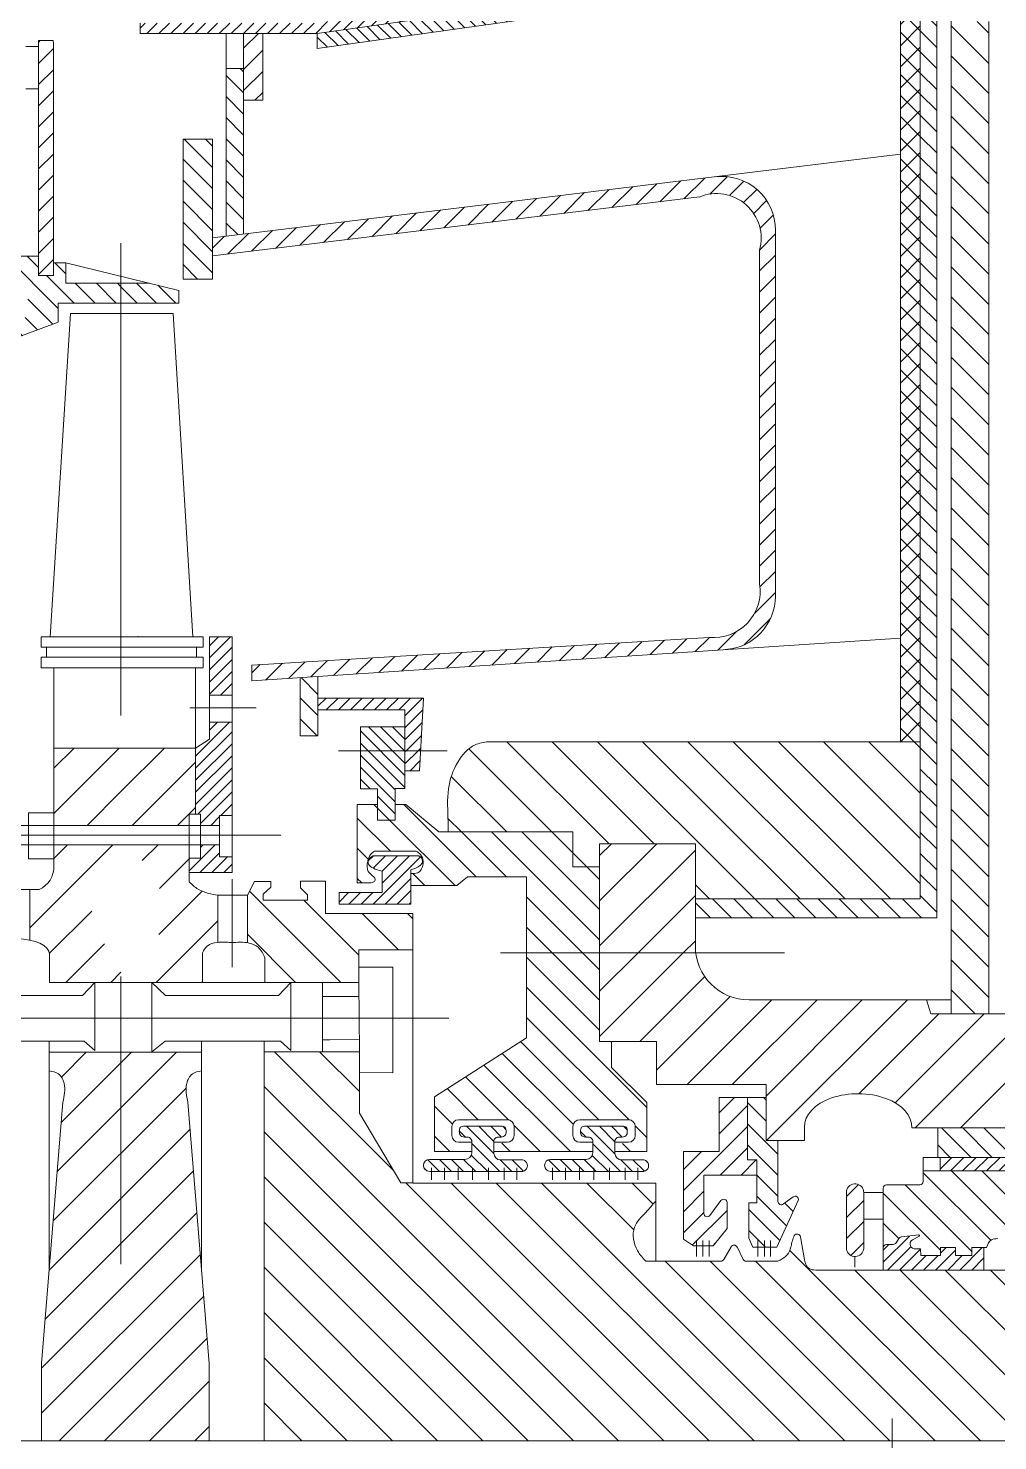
# Model space of a CAD drawing. Extents: x 0 to 420, y 0 to 297.
# Drawn here: x 206.75 to 223.86, y 192.76 to 217.71 of the extents above; entities that cross this region are included whole.
import ezdxf

# ---------------------------------------------------------------- set-up
doc = ezdxf.new("R2010")
doc.units = 0
doc.layers.get('0').update_dxf_attribs({"linetype": 'CONTINUOUS'})
pattern_1 = [(45, (-22278.84894, -14110.31309), (-0.1064465167, 0.1064465167), [])]
pattern_2 = [(135, (-22278.84894, -14110.3131), (-0.2661162917, -0.2661162917), [])]
pattern_3 = [(135, (-22278.84894, -14110.3131), (-0.1862814042, -0.1862814042), [])]
pattern_4 = [(45, (-22278.84894, -14110.3131), (-0.1862814042, 0.1862814042), [])]
pattern_5 = [(135, (-22278.84894, -14110.3131), (-0.399174438, -0.399174438), [])]
pattern_6 = [(45, (-22278.84894, -14110.3131), (-0.399174438, 0.399174438), [])]
pattern_7 = [(135, (-22278.84894, -14110.31309), (-0.1064465167, -0.1064465167), [])]

msp = doc.modelspace()

# ---------------------------------------------------------------- hatches: boundary and pattern name
at = {"lineweight": 0, "ltscale": 0.0007}
h = msp.add_hatch(dxfattribs=at)
h.set_pattern_fill('ANSI31', color=256, scale=0.047414, style=0)
h.set_pattern_definition(pattern_1)
h.paths.add_polyline_path([(209.568, 217.803), (208.728, 217.803), (208.728, 217.618), (211.855, 217.618), (221.836, 219.026), (221.836, 219.211), (211.855, 217.803)])
h = msp.add_hatch(dxfattribs=at)
h.set_pattern_fill('ANSI37', color=256, scale=0.082974, angle=90, style=0)
h.set_pattern_definition([(135, (-22278.84894, -14110.3131), (-0.1862814042, -0.1862814042), []), (225, (-22278.84894, -14110.3131), (0.1862814042, -0.1862814042), [])])
h.paths.add_polyline_path([(222.498, 219.117), (222.385, 219.103), (222.15, 219.07), (222.15, 205.108), (222.498, 205.108)])
h = msp.add_hatch(dxfattribs=at)
h.set_pattern_fill('ANSI31', color=256, scale=0.047414, angle=90, style=0)
h.set_pattern_definition(pattern_7)
h.paths.add_polyline_path([(222.15, 218.804), (222.15, 219.07), (211.855, 217.618), (211.855, 217.352)])
h = msp.add_hatch(dxfattribs=at)
h.set_pattern_fill('ANSI31', color=256, scale=0.082974, angle=90, style=0)
h.set_pattern_definition(pattern_3)
h.paths.add_polyline_path([(222.789, 218.529), (222.789, 219.042), (222.498, 219.042), (222.498, 211.893), (222.789, 211.852)])
h = msp.add_hatch(dxfattribs=at)
h.set_pattern_fill('ANSI31', color=256, scale=0.118534, angle=90, style=0)
h.set_pattern_definition(pattern_2)
h.paths.add_polyline_path([(223.71, 217.109), (223.71, 217.831), (223.045, 217.831), (223.045, 217.109), (223.045, 208.47), (223.71, 208.394)])
h = msp.add_hatch(dxfattribs=at)
h.set_pattern_fill('ANSI31', color=256, scale=0.082974, style=0)
h.set_pattern_definition(pattern_4)
h.paths.add_polyline_path([(210.555, 216.439), (210.892, 216.439), (210.892, 217.618), (210.555, 217.618)])
h = msp.add_hatch(dxfattribs=at)
h.set_pattern_fill('ANSI31', color=256, scale=0.082974, style=0)
h.set_pattern_definition(pattern_4)
h.paths.add_polyline_path([(206.932, 213.344), (207.196, 213.344), (207.196, 217.445), (207.195, 217.493), (206.932, 217.493), (206.932, 217.39)])
h = msp.add_hatch(dxfattribs=at)
h.set_pattern_fill('ANSI31', color=256, scale=0.082974, angle=90, style=0)
h.set_pattern_definition(pattern_3)
h.paths.add_polyline_path([(210.555, 217.001), (210.246, 217.001), (210.246, 214.04), (210.555, 214.078)])
h = msp.add_hatch(dxfattribs=at)
h.set_pattern_fill('ANSI31', color=256, scale=0.082974, angle=90, style=0)
h.set_pattern_definition(pattern_3)
h.paths.add_polyline_path([(210.007, 215.752), (209.487, 215.752), (209.487, 213.281), (210.007, 213.281)])
h = msp.add_hatch(dxfattribs=at)
h.set_pattern_fill('ANSI31', color=256, scale=0.082974, style=0)
h.set_pattern_definition(pattern_4)
h.paths.add_polyline_path([(218.598, 214.73, -0.625831), (219.661, 213.789), (219.661, 211.809), (219.942, 211.714), (219.942, 214.146, 0.45002), (218.879, 215.087), (210.007, 214.011), (210.007, 213.688)])
h = msp.add_hatch(dxfattribs=at)
h.set_pattern_fill('ANSI31', color=256, scale=0.082974, angle=90, style=0)
h.set_pattern_definition(pattern_3)
h.paths.add_polyline_path([(206.747, 213.189), (206.747, 212.599), (206.494, 212.599), (206.437, 212.204), (207.284, 212.516), (207.284, 212.855), (208.39, 212.855), (208.39, 213.206), (207.415, 213.206), (207.415, 213.564), (207.196, 213.564), (207.196, 213.344), (206.932, 213.344), (206.932, 213.683), (205.28, 213.683), (205.28, 214.132), (204.739, 214.132), (204.739, 213.189)])
at = {"lineweight": 0}
h = msp.add_hatch(dxfattribs=at)
h.set_pattern_fill('ANSI31', color=256, scale=0.0756, angle=90, style=0)
h.set_pattern_definition([(135, (-55.34396, 175.77993), (-0.16972684, -0.16972684), [])])
h.paths.add_polyline_path([(208.39, 213.206), (208.39, 212.855), (209.411, 212.855), (209.411, 213.08), (208.891, 213.206)])
at = {"lineweight": 0, "ltscale": 0.0007}
h = msp.add_hatch(dxfattribs=at)
h.set_pattern_fill('ANSI31', color=256, scale=0.082974, angle=90, style=0)
h.set_pattern_definition(pattern_3)
h.paths.add_polyline_path([(222.789, 211.852), (222.498, 211.893), (222.498, 202.33), (220.346, 202.33), (218.528, 202.33), (218.528, 201.996), (222.789, 201.996)])
h = msp.add_hatch(dxfattribs=at)
h.set_pattern_fill('ANSI31', color=256, scale=0.082974, style=0)
h.set_pattern_definition(pattern_4)
h.paths.add_polyline_path([(219.942, 211.714), (219.661, 211.809), (219.661, 207.896, -0.491631), (218.77, 206.95), (210.698, 206.462), (210.698, 206.182), (219.056, 206.735, 0.394986), (219.942, 207.681)])
h = msp.add_hatch(dxfattribs=at)
h.set_pattern_fill('ANSI31', color=256, scale=0.118534, angle=90, style=0)
h.set_pattern_definition(pattern_2)
h.paths.add_polyline_path([(223.71, 208.394), (223.045, 208.47), (223.045, 200.302), (223.71, 200.302)])
h = msp.add_hatch(dxfattribs=at)
h.set_pattern_fill('ANSI31', color=256, scale=0.047414, style=0)
h.set_pattern_definition(pattern_1)
h.paths.add_polyline_path([(209.951, 205.929), (210.351, 205.929), (210.351, 205.962), (210.351, 206.96), (209.951, 206.96), (209.951, 206.414)])
h.paths.add_polyline_path([(210.351, 205.451), (209.951, 205.451), (209.951, 205.152), (209.706, 204.996), (209.706, 203.83), (209.795, 203.83), (209.795, 203.63), (210.129, 203.63), (210.129, 203.807), (210.351, 203.807)])
h = msp.add_hatch(dxfattribs=at)
h.set_pattern_fill('ANSI31', color=256, scale=0.082974, angle=90, style=0)
h.set_pattern_definition(pattern_3)
h.paths.add_polyline_path([(211.552, 205.211), (211.864, 205.211), (211.864, 205.878), (211.864, 206.259), (211.552, 206.238)])
h = msp.add_hatch(dxfattribs=at)
h.set_pattern_fill('ANSI31', color=256, scale=0.047414, style=0)
h.set_pattern_definition(pattern_1)
h.paths.add_polyline_path([(211.864, 205.878), (211.864, 205.67), (213.401, 205.67), (213.401, 204.949), (213.677, 204.949), (213.728, 205.878)])
h = msp.add_hatch(dxfattribs=at)
h.set_pattern_fill('ANSI31', color=256, scale=0.047414, angle=90, style=0)
h.set_pattern_definition(pattern_7)
h.paths.add_polyline_path([(212.617, 204.949), (213.401, 204.949), (213.401, 205.371), (212.617, 205.371)])
h.paths.add_polyline_path([(212.617, 204.949), (212.617, 204.276), (212.916, 204.276), (212.916, 203.721), (213.23, 203.721), (213.23, 204.283), (213.401, 204.283), (213.401, 204.949)])
h = msp.add_hatch(dxfattribs=at)
h.set_pattern_fill('ANSI31', color=256, scale=0.177801, angle=90, style=0)
h.set_pattern_definition(pattern_5)
edge = h.paths.add_edge_path()
edge.add_line((218.528, 203.306), (218.528, 202.33))
edge.add_line((218.528, 202.33), (220.346, 202.33))
edge.add_line((220.346, 202.33), (222.498, 202.33))
edge.add_line((222.498, 202.33), (222.498, 205.108))
edge.add_line((222.498, 205.108), (214.874, 205.108))
edge.add_spline(control_points=[(214.874, 205.108), (214.793, 205.095), (214.566, 205.06), (214.293, 204.735), (214.13, 204.254), (214.165, 203.829), (214.163, 203.576), (214.163, 203.515)], knot_values=[0, 0, 0, 0, 0.002032, 0.005684, 0.009879, 0.014741, 0.016292, 0.016292, 0.016292, 0.016292], degree=3, periodic=0)
edge.add_line((214.163, 203.515), (216.365, 203.515))
edge.add_line((216.365, 203.515), (216.365, 202.898))
edge.add_line((216.365, 202.898), (216.838, 202.898))
edge.add_line((216.838, 202.898), (216.838, 203.306))
edge.add_line((216.838, 203.306), (218.528, 203.306))
h = msp.add_hatch(dxfattribs=at)
h.set_pattern_fill('ANSI31', color=256, scale=0.047414, style=0)
h.set_pattern_definition(pattern_1)
h.paths.add_polyline_path([(213.677, 204.949), (213.401, 204.949), (213.401, 204.596), (213.657, 204.596)])
h = msp.add_hatch(dxfattribs=at)
h.set_pattern_fill('ANSI31', color=256, scale=0.118534, angle=90, style=0)
h.set_pattern_definition(pattern_2)
h.paths.add_polyline_path([(215.549, 199.874), (213.921, 198.836), (213.921, 197.868), (214.407, 197.868, 0.865331), (214.401, 198.033), (214.349, 198.033, -0.414214), (214.23, 198.151), (214.23, 198.31, -0.414214), (214.349, 198.428), (215.209, 198.428, -0.414214), (215.328, 198.31), (215.328, 198.151, -0.414214), (215.209, 198.033), (215.157, 198.033, 0.865331), (215.151, 197.868), (216.058, 197.868), (216.544, 197.868, 0.865331), (216.538, 198.033), (216.486, 198.033, -0.414214), (216.368, 198.151), (216.368, 198.31, -0.414214), (216.486, 198.428), (217.347, 198.428, -0.414214), (217.465, 198.31), (217.465, 198.151, -0.414214), (217.347, 198.033), (217.295, 198.033, 0.865331), (217.288, 197.868), (217.671, 197.868), (217.671, 198.732), (217.048, 199.352), (217.048, 199.813), (216.838, 199.813), (216.838, 201.38), (215.549, 201.38)])
edge = h.paths.add_edge_path()
edge.add_line((216.838, 201.38), (216.838, 202.898))
edge.add_line((216.838, 202.898), (216.365, 202.898))
edge.add_line((216.365, 202.898), (216.365, 203.515))
edge.add_line((216.365, 203.515), (213.999, 203.515))
edge.add_line((213.999, 203.515), (213.415, 203.998))
edge.add_line((213.415, 203.998), (213.23, 203.998))
edge.add_line((213.23, 203.998), (213.23, 203.721))
edge.add_line((213.23, 203.721), (212.916, 203.721))
edge.add_line((212.916, 203.721), (212.916, 203.998))
edge.add_line((212.916, 203.998), (212.56, 203.998))
edge.add_line((212.56, 203.998), (212.56, 202.615))
edge.add_line((212.56, 202.615), (212.806, 202.615))
edge.add_spline(control_points=[(212.806, 202.615), (212.822, 202.618), (212.857, 202.624), (212.886, 202.678), (212.834, 202.747), (212.719, 202.809), (212.736, 202.98), (212.775, 203.113), (212.839, 203.155), (212.866, 203.174)], knot_values=[0, 0, 0, 0, 0.000419, 0.00086, 0.001267, 0.002412, 0.003953, 0.005017, 0.005831, 0.005831, 0.005831, 0.005831], degree=3, periodic=0)
edge.add_line((212.866, 203.174), (213.602, 203.174))
edge.add_spline(control_points=[(213.602, 203.174), (213.629, 203.156), (213.692, 203.114), (213.738, 202.989), (213.711, 202.865), (213.623, 202.774), (213.551, 202.778), (213.508, 202.781)], knot_values=[0, 0, 0, 0, 0.000814, 0.001877, 0.003139, 0.003832, 0.004863, 0.004863, 0.004863, 0.004863], degree=3, periodic=0)
edge.add_line((213.508, 202.781), (213.508, 202.565))
edge.add_line((213.508, 202.565), (214.318, 202.565))
edge.add_line((214.318, 202.565), (214.507, 202.721))
edge.add_line((214.507, 202.721), (215.549, 202.721))
edge.add_line((215.549, 202.721), (215.549, 201.38))
edge.add_line((215.549, 201.38), (216.838, 201.38))
h = msp.add_hatch(dxfattribs=at)
h.set_pattern_fill('ANSI31', color=256, scale=0.047414, style=0)
h.set_pattern_definition(pattern_1)
h.paths.add_polyline_path([(210.129, 203.074), (210.129, 203.285), (209.795, 203.285), (209.795, 203.052), (209.595, 203.052), (209.595, 202.797), (210.351, 202.797), (210.351, 203.074)])
h = msp.add_hatch(dxfattribs=at)
h.set_pattern_fill('ANSI31', color=256, scale=0.177801, style=0)
h.set_pattern_definition(pattern_6)
h.paths.add_polyline_path([(218.528, 203.306), (216.838, 203.306), (216.838, 201.38), (218.535, 201.38, -0.030341), (218.528, 201.495)])
h = msp.add_hatch(dxfattribs=at)
h.set_pattern_fill('ANSI31', color=256, scale=0.047414, style=0)
h.set_pattern_definition(pattern_1)
edge = h.paths.add_edge_path()
edge.add_ellipse((213.232, 202.991), major_axis=(-0.482, -0.01), ratio=0.388527, start_angle=510.504, end_angle=192.7361)
edge.add_line((213.647, 203.094), (212.841, 203.094))
edge.add_ellipse((213.232, 202.991), major_axis=(-0.482, -0.01), ratio=0.388527, start_angle=344.0531, end_angle=394.4724)
edge.add_line((212.998, 202.823), (212.998, 202.444))
edge.add_line((212.998, 202.444), (212.239, 202.444))
edge.add_line((212.239, 202.444), (212.239, 202.238))
edge.add_line((212.239, 202.238), (213.508, 202.238))
edge.add_line((213.508, 202.238), (213.508, 202.842))
h = msp.add_hatch(dxfattribs=at)
h.set_pattern_fill('ANSI31', color=256, scale=0.177801, angle=90, style=0)
h.set_pattern_definition(pattern_5)
edge = h.paths.add_edge_path()
edge.add_line((212.588, 200.857), (212.588, 201.434))
edge.add_line((212.588, 201.434), (213.539, 201.434))
edge.add_line((213.539, 201.434), (213.539, 202.073))
edge.add_line((213.539, 202.073), (213.501, 202.073))
edge.add_line((213.501, 202.073), (212.001, 202.073))
edge.add_line((212.001, 202.073), (212.001, 202.643))
edge.add_line((212.001, 202.643), (211.559, 202.643))
edge.add_line((211.559, 202.643), (211.559, 202.525))
edge.add_line((211.559, 202.525), (211.681, 202.403))
edge.add_line((211.681, 202.403), (211.681, 202.307))
edge.add_line((211.681, 202.307), (210.898, 202.307))
edge.add_line((210.898, 202.307), (210.898, 202.414))
edge.add_line((210.898, 202.414), (211.037, 202.541))
edge.add_line((211.037, 202.541), (211.037, 202.637))
edge.add_line((211.037, 202.637), (210.749, 202.637))
edge.add_line((210.749, 202.637), (210.62, 202.395))
edge.add_line((210.62, 202.395), (210.62, 201.557))
edge.add_spline(control_points=[(210.62, 201.557), (210.632, 201.555), (210.701, 201.542), (210.84, 201.483), (210.898, 201.36), (210.93, 201.292)], knot_values=[0.007311, 0.007311, 0.007311, 0.007311, 0.007606, 0.009067, 0.010915, 0.010915, 0.010915, 0.010915], degree=3, periodic=0)
edge.add_line((210.93, 201.292), (210.93, 200.857))
edge.add_line((210.93, 200.857), (212.588, 200.857))
h = msp.add_hatch(dxfattribs=at)
h.set_pattern_fill('ANSI31', color=256, scale=0.177801, style=0)
h.set_pattern_definition(pattern_6)
edge = h.paths.add_edge_path()
edge.add_line((219.775, 199.051), (219.775, 198.061))
edge.add_line((219.775, 198.061), (220.452, 198.061))
edge.add_line((220.452, 198.061), (220.452, 198.304))
edge.add_ellipse((221.4, 198.304), major_axis=(-0.948, 0), ratio=0.618233, start_angle=179.02, end_angle=360, ccw=False)
edge.add_line((222.348, 198.287), (224.119, 198.287))
edge.add_line((224.119, 198.287), (224.119, 200.302))
edge.add_line((224.119, 200.302), (222.684, 200.302))
edge.add_line((222.684, 200.302), (222.61, 200.547))
edge.add_line((222.61, 200.547), (219.476, 200.547))
edge.add_arc((219.476, 201.495), 0.948, 186.9515, 270, ccw=False)
edge.add_line((218.535, 201.38), (216.838, 201.38))
edge.add_line((216.838, 201.38), (216.838, 199.813))
edge.add_line((216.838, 199.813), (217.84, 199.813))
edge.add_line((217.84, 199.813), (217.84, 199.051))
edge.add_line((217.84, 199.051), (219.775, 199.051))
h = msp.add_hatch(dxfattribs=at)
h.set_pattern_fill('ANSI31', color=256, scale=0.177801, style=0)
h.set_pattern_definition(pattern_6)
edge = h.paths.add_edge_path()
edge.add_line((206.987, 194.126), (206.987, 192.759))
edge.add_line((206.987, 192.759), (209.949, 192.759))
edge.add_line((209.949, 192.759), (209.949, 194.126))
edge.add_line((209.949, 194.126), (209.572, 198.74))
edge.add_spline(control_points=[(209.572, 198.74), (209.547, 198.851), (209.509, 199.026), (209.628, 199.258), (209.753, 199.282), (209.812, 199.294)], knot_values=[0, 0, 0, 0, 1.760723, 2.785377, 3.692494, 3.692494, 3.692494, 3.692494], degree=3, periodic=0)
edge.add_line((209.812, 199.294), (209.812, 199.622))
edge.add_line((209.812, 199.622), (207.124, 199.622))
edge.add_line((207.124, 199.622), (207.124, 199.294))
edge.add_spline(control_points=[(207.124, 199.294), (207.183, 199.282), (207.308, 199.258), (207.428, 199.026), (207.389, 198.851), (207.364, 198.74)], knot_values=[0, 0, 0, 0, 0.907117, 1.931771, 3.692494, 3.692494, 3.692494, 3.692494], degree=3, periodic=0)
edge.add_line((207.364, 198.74), (206.987, 194.126))
h = msp.add_hatch(dxfattribs=at)
h.set_pattern_fill('ANSI31', color=256, scale=0.177801, angle=90, style=0)
h.set_pattern_definition(pattern_5)
edge = h.paths.add_edge_path()
edge.add_spline(control_points=[(226.963, 195.338), (226.935, 195.34), (226.859, 195.348), (226.724, 195.395), (226.628, 195.548), (226.551, 195.715), (226.44, 195.757), (226.394, 195.774)], knot_values=[0, 0, 0, 0, 0.000705, 0.001916, 0.003453, 0.005136, 0.006346, 0.006346, 0.006346, 0.006346], degree=3, periodic=0)
edge.add_line((226.394, 195.774), (220.654, 195.774))
edge.add_spline(control_points=[(220.654, 195.774), (220.611, 195.776), (220.536, 195.78), (220.475, 195.869), (220.462, 195.925), (220.456, 195.954)], knot_values=[0, 0, 0, 0, 0.001037, 0.00178, 0.002513, 0.002513, 0.002513, 0.002513], degree=3, periodic=0)
edge.add_line((220.456, 195.954), (220.383, 196.363))
edge.add_arc((220.325, 196.352), 0.0593, 10.0588, 148.9152)
edge.add_spline(control_points=[(220.274, 196.383), (220.262, 196.353), (220.234, 196.289), (220.218, 196.168), (220.16, 196.03), (220.07, 195.977), (220.025, 195.95)], knot_values=[0, 0, 0, 0, 0.000804, 0.001767, 0.003092, 0.004375, 0.004375, 0.004375, 0.004375], degree=3, periodic=0)
edge.add_arc((219.935, 196.114), 0.186, 280.0913, 298.8352, ccw=False)
edge.add_line((219.968, 195.93), (219.426, 195.93))
edge.add_arc((219.426, 195.989), 0.0593, 206.5872, 270, ccw=False)
edge.add_line((219.373, 195.963), (219.263, 196.182))
edge.add_arc((219.21, 196.155), 0.0593, 26.5872, 150.276)
edge.add_line((219.159, 196.184), (219.03, 195.96))
edge.add_arc((218.979, 195.989), 0.0593, 270, 330.276, ccw=False)
edge.add_line((218.979, 195.93), (217.828, 195.93))
edge.add_line((217.828, 195.93), (217.653, 195.93))
edge.add_spline(control_points=[(217.653, 195.93), (217.6, 195.989), (217.453, 196.15), (217.383, 196.532), (217.645, 196.776), (217.772, 196.927), (217.828, 196.994)], knot_values=[0, 0, 0, 0, 0.002027, 0.00552, 0.008311, 0.010553, 0.010553, 0.010553, 0.010553], degree=3, periodic=0)
edge.add_line((217.828, 196.994), (217.828, 197.312))
edge.add_line((217.828, 197.312), (213.539, 197.312))
edge.add_line((213.539, 197.312), (213.539, 197.313))
edge.add_line((213.539, 197.313), (213.33, 197.313))
edge.add_line((213.33, 197.313), (212.599, 198.548))
edge.add_line((212.599, 198.548), (212.599, 199.267))
edge.add_line((212.599, 199.267), (212.599, 199.632))
edge.add_line((212.599, 199.632), (210.915, 199.632))
edge.add_line((210.915, 199.632), (210.915, 192.759))
edge.add_line((210.915, 192.759), (226.963, 192.759))
edge.add_line((226.963, 192.759), (226.963, 195.338))
h = msp.add_hatch(dxfattribs=at)
h.set_pattern_fill('ANSI31', color=256, scale=0.082974, style=0)
h.set_pattern_definition(pattern_4)
h.paths.add_polyline_path([(218.679, 196.775, 0.723808), (218.786, 196.739), (218.98, 197.002, -0.723808), (219.087, 196.967), (219.087, 196.509), (218.844, 196.204), (218.496, 196.204), (218.318, 196.322), (218.318, 197.87), (218.947, 197.87), (218.947, 198.825), (219.448, 198.825), (219.448, 197.719), (219.611, 197.719), (219.611, 197.451), (218.679, 197.451)])
h = msp.add_hatch(dxfattribs=at)
h.set_pattern_fill('ANSI31', color=256, scale=0.082974, angle=90, style=0)
h.set_pattern_definition(pattern_3)
h.paths.add_polyline_path([(219.611, 196.962), (219.471, 196.962), (219.471, 196.337), (219.545, 196.178), (219.964, 196.178), (220.341, 197.003, 0.799824), (220.254, 197.067), (220.083, 196.942, -0.6442), (219.984, 196.987), (219.984, 197.828), (219.984, 198.061), (219.775, 198.061), (219.775, 198.825), (219.448, 198.825), (219.448, 197.719), (219.611, 197.719)])
h = msp.add_hatch(dxfattribs=at)
h.set_pattern_fill('ANSI31', color=256, scale=0.047414, angle=90, style=0)
h.set_pattern_definition(pattern_7)
edge = h.paths.add_edge_path()
edge.add_line((214.971, 197.84), (214.971, 198.063))
edge.add_spline(control_points=[(214.971, 198.063), (214.976, 198.073), (214.985, 198.093), (215.025, 198.13), (215.098, 198.113), (215.189, 198.152), (215.193, 198.238), (215.173, 198.312), (215.133, 198.314), (215.118, 198.314)], knot_values=[0, 0, 0, 0, 0.00029, 0.000554, 0.001286, 0.002033, 0.002708, 0.003314, 0.003654, 0.003654, 0.003654, 0.003654], degree=3, periodic=0)
edge.add_line((215.118, 198.314), (214.433, 198.314))
edge.add_spline(control_points=[(214.433, 198.314), (214.419, 198.314), (214.379, 198.312), (214.358, 198.238), (214.362, 198.152), (214.454, 198.113), (214.527, 198.13), (214.566, 198.093), (214.575, 198.073), (214.58, 198.063)], knot_values=[0, 0, 0, 0, 0.000339, 0.000946, 0.001621, 0.002368, 0.003099, 0.003364, 0.003654, 0.003654, 0.003654, 0.003654], degree=3, periodic=0)
edge.add_line((214.58, 198.063), (214.58, 197.847))
edge.add_arc((214.461, 197.847), 0.119, -90, 0, ccw=False)
edge.add_line((214.461, 197.729), (213.835, 197.729))
edge.add_arc((213.835, 197.623), 0.106, 90.1488, 269.8512)
edge.add_line((213.835, 197.516), (215.455, 197.516))
edge.add_arc((215.462, 197.619), 0.103, 266.0519, 453.4323)
edge.add_line((215.456, 197.721), (215.09, 197.721))
edge.add_arc((215.09, 197.84), 0.119, 180, 270, ccw=False)
h = msp.add_hatch(dxfattribs=at)
h.set_pattern_fill('ANSI31', color=256, scale=0.047414, angle=90, style=0)
h.set_pattern_definition(pattern_7)
edge = h.paths.add_edge_path()
edge.add_arc((216.599, 197.847), 0.119, -90, 0, ccw=False)
edge.add_line((216.599, 197.729), (215.972, 197.729))
edge.add_arc((215.972, 197.623), 0.106, 90.1488, 269.8512)
edge.add_line((215.972, 197.516), (217.592, 197.516))
edge.add_arc((217.6, 197.619), 0.103, 266.0519, 453.4323)
edge.add_line((217.593, 197.721), (217.227, 197.721))
edge.add_arc((217.227, 197.84), 0.119, 180, 270, ccw=False)
edge.add_line((217.109, 197.84), (217.109, 198.063))
edge.add_spline(control_points=[(217.109, 198.063), (217.114, 198.073), (217.123, 198.093), (217.162, 198.13), (217.235, 198.113), (217.327, 198.152), (217.33, 198.238), (217.31, 198.312), (217.27, 198.314), (217.256, 198.314)], knot_values=[0, 0, 0, 0, 0.00029, 0.000554, 0.001286, 0.002033, 0.002708, 0.003314, 0.003654, 0.003654, 0.003654, 0.003654], degree=3, periodic=0)
edge.add_line((217.256, 198.314), (216.571, 198.314))
edge.add_spline(control_points=[(216.571, 198.314), (216.556, 198.314), (216.516, 198.312), (216.496, 198.238), (216.499, 198.152), (216.591, 198.113), (216.664, 198.13), (216.704, 198.093), (216.713, 198.073), (216.717, 198.063)], knot_values=[0, 0, 0, 0, 0.000339, 0.000946, 0.001621, 0.002368, 0.003099, 0.003364, 0.003654, 0.003654, 0.003654, 0.003654], degree=3, periodic=0)
edge.add_line((216.717, 198.063), (216.717, 197.847))
h = msp.add_hatch(dxfattribs=at)
h.set_pattern_fill('ANSI31', color=256, scale=0.082974, angle=90, style=0)
h.set_pattern_definition(pattern_3)
h.paths.add_polyline_path([(224.119, 198.287), (222.805, 198.287), (222.805, 197.765), (222.847, 197.765), (224.119, 197.765)])
h.paths.add_polyline_path([(225.387, 198.287), (224.119, 198.287), (224.119, 197.765), (225.345, 197.765), (225.387, 197.765)])
h = msp.add_hatch(dxfattribs=at)
h.set_pattern_fill('ANSI31', color=256, scale=0.047414, style=0)
h.set_pattern_definition(pattern_1)
h.paths.add_polyline_path([(222.847, 197.765), (222.847, 197.526), (224.119, 197.526), (224.119, 197.765)])
h.paths.add_polyline_path([(224.119, 197.765), (224.119, 197.526), (225.345, 197.526), (225.345, 197.765)])
h = msp.add_hatch(dxfattribs=at)
h.set_pattern_fill('ANSI31', color=256, scale=0.118534, angle=90, style=0)
h.set_pattern_definition(pattern_2)
edge = h.paths.add_edge_path()
edge.add_line((222.847, 197.526), (222.549, 197.526))
edge.add_line((222.549, 197.526), (222.549, 197.341))
edge.add_arc((222.49, 197.341), 0.0593, -90, 0, ccw=False)
edge.add_line((222.49, 197.281), (221.903, 197.281))
edge.add_arc((221.903, 197.222), 0.0593, 90, 180)
edge.add_line((221.844, 197.222), (221.844, 196.168))
edge.add_arc((221.903, 196.168), 0.0593, 90, 180, ccw=False)
edge.add_line((221.903, 196.228), (222.021, 196.228))
edge.add_arc((222.021, 196.287), 0.0593, 270, 327.9699)
edge.add_line((222.071, 196.256), (222.12, 196.333))
edge.add_arc((222.17, 196.301), 0.0593, 96.3341, 147.9699, ccw=False)
edge.add_line((222.163, 196.36), (222.472, 196.394))
edge.add_arc((222.472, 196.382), 0.0122, -63.1944, 86.9792, ccw=False)
edge.add_line((222.477, 196.371), (222.386, 196.32))
edge.add_arc((222.403, 196.235), 0.0866, 100.9486, 261.9219)
edge.add_line((222.39, 196.149), (222.499, 196.149))
edge.add_line((222.499, 196.149), (222.505, 196.032))
edge.add_line((222.505, 196.032), (222.852, 196.032))
edge.add_line((222.852, 196.032), (222.852, 196.171))
edge.add_line((222.852, 196.171), (223.121, 196.171))
edge.add_line((223.121, 196.171), (223.121, 196.032))
edge.add_line((223.121, 196.032), (223.41, 196.032))
edge.add_line((223.41, 196.032), (223.41, 196.097))
edge.add_line((223.41, 196.097), (223.41, 196.171))
edge.add_line((223.41, 196.171), (223.669, 196.171))
edge.add_spline(control_points=[(223.669, 196.171), (223.69, 196.228), (223.725, 196.325), (223.824, 196.329), (223.865, 196.33)], knot_values=[0, 0, 0, 0, 0.00137, 0.002323, 0.002323, 0.002323, 0.002323], degree=3, periodic=0)
edge.add_line((223.865, 196.33), (224.119, 196.33))
edge.add_line((224.119, 196.33), (224.119, 197.526))
edge.add_line((224.119, 197.526), (222.847, 197.526))
h = msp.add_hatch(dxfattribs=at)
h.set_pattern_fill('ANSI31', color=256, scale=0.082974, style=0)
h.set_pattern_definition(pattern_4)
h.paths.add_polyline_path([(221.499, 197.144, 0.939812), (221.197, 197.169), (221.197, 196.143, 0.901177), (221.499, 196.157)])
h = msp.add_hatch(dxfattribs=at)
h.set_pattern_fill('ANSI31', color=256, scale=0.047414, style=0)
h.set_pattern_definition(pattern_1)
h.paths.add_polyline_path([(223.622, 195.774), (223.622, 196.097), (223.622, 196.171), (223.41, 196.171), (223.41, 196.097), (223.41, 196.032), (223.121, 196.032), (223.121, 196.171), (222.852, 196.171), (222.852, 196.032), (222.505, 196.032), (222.499, 196.149), (222.39, 196.149, -0.846363), (222.386, 196.32), (222.477, 196.371, 0.768532), (222.472, 196.394), (222.163, 196.36, 0.229195), (222.12, 196.333), (222.071, 196.256, -0.258477), (222.021, 196.228), (221.903, 196.228, 0.414214), (221.844, 196.168), (221.844, 195.774)])

# ---------------------------------------------------------------- linework, layer by layer
for p, q in [((211.855, 217.618), (222.385, 219.103)), ((222.498, 219.117), (222.498, 202.33)), ((222.15, 219.07), (222.15, 205.108)), ((211.855, 217.352), (222.15, 218.804)), ((222.789, 218.529), (222.789, 201.996)), ((223.045, 218.192), (223.045, 217.109)), ((223.71, 217.831), (223.71, 217.109)), ((208.728, 217.618), (208.728, 217.803)), ((208.728, 217.618), (211.861, 217.618)), ((210.246, 214.04), (210.246, 217.618)), ((210.555, 214.078), (210.555, 217.618)), ((210.892, 216.439), (210.892, 217.618)), ((211.855, 217.352), (211.855, 217.618)), ((206.932, 217.39), (206.709, 217.39)), ((206.932, 217.493), (207.195, 217.493)), ((206.932, 217.39), (206.932, 217.493)), ((206.932, 217.39), (206.932, 213.344)), ((207.195, 217.493), (207.196, 217.445)), ((207.196, 213.344), (207.196, 217.445)), ((223.045, 217.109), (223.045, 200.302)), ((223.71, 217.109), (223.71, 200.302)), ((210.555, 217.001), (210.246, 217.001)), ((206.932, 216.639), (206.709, 216.639)), ((210.892, 216.439), (210.555, 216.439)), ((209.487, 213.281), (209.487, 215.752)), ((209.487, 215.752), (210.007, 215.752)), ((210.007, 215.752), (210.007, 213.281)), ((210.007, 214.011), (222.15, 215.484)), ((210.007, 213.688), (218.598, 214.73)), ((219.942, 214.146), (219.942, 207.681)), ((208.39, 213.914), (208.39, 205.572)), ((205.28, 213.683), (206.932, 213.683)), ((219.661, 213.789), (219.661, 207.896)), ((206.932, 213.344), (207.196, 213.344)), ((207.415, 213.564), (207.196, 213.564)), ((209.411, 213.08), (207.415, 213.564)), ((207.415, 213.206), (207.415, 213.564)), ((207.415, 213.206), (208.891, 213.206)), ((210.007, 213.281), (209.487, 213.281)), ((207.284, 212.516), (207.284, 212.855)), ((207.284, 212.855), (209.411, 212.855)), ((209.411, 212.855), (209.411, 213.08)), ((207.138, 206.963), (207.496, 212.671)), ((207.496, 212.671), (209.309, 212.671)), ((209.309, 212.671), (209.657, 206.963)), ((202.706, 210.827), (207.284, 212.516)), ((206.979, 206.963), (209.839, 206.963)), ((206.979, 206.963), (206.979, 206.777)), ((209.839, 206.777), (209.839, 206.963)), ((209.951, 206.414), (209.951, 206.96)), ((209.951, 206.96), (210.351, 206.96)), ((210.351, 205.962), (210.351, 206.96)), ((210.698, 206.462), (218.77, 206.95)), ((222.15, 206.939), (210.698, 206.182)), ((209.839, 206.777), (206.979, 206.777)), ((206.979, 206.599), (206.979, 206.414)), ((209.839, 206.599), (206.979, 206.599)), ((207.077, 206.777), (207.077, 206.599)), ((209.725, 206.599), (209.725, 206.777)), ((209.839, 206.418), (209.839, 206.599)), ((206.979, 206.414), (209.839, 206.414)), ((207.204, 206.414), (207.204, 202.908)), ((209.706, 206.414), (209.706, 203.83)), ((209.951, 205.152), (209.951, 206.414)), ((210.698, 206.182), (210.698, 206.462)), ((211.552, 205.211), (211.552, 206.238)), ((211.864, 205.878), (211.864, 206.259)), ((209.951, 205.929), (210.351, 205.929)), ((210.351, 205.962), (210.351, 202.797)), ((213.728, 205.878), (211.864, 205.878)), ((211.864, 205.878), (211.864, 205.211)), ((213.657, 204.596), (213.728, 205.878)), ((209.604, 205.707), (210.773, 205.707)), ((213.401, 205.67), (211.864, 205.67)), ((213.401, 204.283), (213.401, 205.67)), ((209.951, 205.451), (210.351, 205.451)), ((212.617, 205.371), (213.401, 205.371)), ((212.617, 204.276), (212.617, 205.371)), ((209.706, 204.996), (209.951, 205.152)), ((211.864, 205.211), (211.552, 205.211)), ((214.874, 205.108), (222.498, 205.108)), ((207.204, 203.841), (208.359, 204.996)), ((207.204, 204.996), (209.706, 204.996)), ((207.204, 204.639), (207.561, 204.996)), ((208.39, 204.229), (209.158, 204.996)), ((212.229, 204.949), (214.148, 204.949)), ((208.59, 203.63), (209.706, 204.746)), ((213.657, 204.596), (213.401, 204.596)), ((207.791, 203.63), (208.39, 204.229)), ((212.916, 204.276), (212.617, 204.276)), ((212.916, 203.721), (212.916, 204.276)), ((213.23, 204.283), (213.401, 204.283)), ((213.23, 203.721), (213.23, 204.283)), ((209.388, 203.63), (209.706, 203.948)), ((212.56, 203.998), (212.56, 202.615)), ((212.916, 203.998), (212.56, 203.998)), ((213.415, 203.998), (213.23, 203.998)), ((213.999, 203.515), (213.415, 203.998)), ((210.129, 203.63), (206.559, 203.63)), ((206.76, 203.041), (206.76, 203.852)), ((206.76, 203.852), (207.204, 203.852)), ((209.595, 203.83), (209.795, 203.83)), ((209.595, 203.585), (209.595, 203.83)), ((209.795, 203.83), (209.795, 203.052)), ((210.129, 203.807), (210.351, 203.807)), ((210.129, 203.63), (210.129, 203.807)), ((210.129, 203.285), (210.129, 203.63)), ((212.916, 203.721), (213.23, 203.721)), ((206.129, 203.458), (211.214, 203.458)), ((209.595, 203.585), (209.595, 202.63)), ((216.365, 203.515), (213.999, 203.515)), ((216.365, 202.898), (216.365, 203.515)), ((206.537, 203.285), (210.129, 203.285)), ((206.781, 201.821), (208.245, 203.285)), ((207.204, 203.043), (207.447, 203.285)), ((208.765, 203.007), (209.044, 203.285)), ((210.129, 203.285), (210.129, 203.074)), ((212.866, 203.174), (213.602, 203.174)), ((218.528, 203.306), (216.838, 203.306)), ((216.838, 203.306), (216.838, 199.813)), ((218.528, 201.495), (218.528, 203.306)), ((206.76, 203.041), (207.204, 203.041)), ((209.069, 202.513), (209.595, 203.038)), ((209.795, 203.052), (209.595, 203.052)), ((210.129, 203.074), (210.351, 203.074)), ((212.841, 203.094), (213.647, 203.094)), ((216.365, 202.898), (216.838, 202.898)), ((210.351, 202.797), (209.595, 202.797)), ((210.35, 202.679), (210.35, 201.124)), ((210.62, 202.395), (210.749, 202.637)), ((210.749, 202.637), (211.037, 202.637)), ((211.037, 202.637), (211.037, 202.541)), ((211.559, 202.643), (212.001, 202.643)), ((211.559, 202.525), (211.559, 202.643)), ((212.001, 202.643), (212.001, 202.073)), ((212.56, 202.615), (212.806, 202.615)), ((212.998, 202.444), (212.998, 202.823)), ((213.508, 202.238), (213.508, 202.842)), ((214.318, 202.565), (214.507, 202.721)), ((214.507, 202.721), (215.549, 202.721)), ((215.549, 202.721), (215.549, 199.874)), ((206.943, 202.498), (205.874, 202.498)), ((206.781, 202.498), (206.781, 201.604)), ((209.055, 201.7), (209.822, 202.467)), ((210.097, 202.395), (210.62, 202.395)), ((210.097, 202.395), (210.097, 201.564)), ((210.62, 202.395), (210.62, 201.557)), ((211.037, 202.541), (210.898, 202.414)), ((210.898, 202.414), (210.898, 202.307)), ((211.681, 202.403), (211.559, 202.525)), ((211.681, 202.307), (211.681, 202.403)), ((212.239, 202.444), (212.998, 202.444)), ((212.239, 202.238), (212.239, 202.444)), ((214.318, 202.565), (213.508, 202.565)), ((207.128, 201.37), (207.875, 202.116)), ((210.898, 202.307), (211.681, 202.307)), ((213.508, 202.238), (212.239, 202.238)), ((220.346, 202.33), (218.528, 202.33)), ((220.346, 202.33), (222.498, 202.33)), ((209.011, 200.857), (210.097, 201.943)), ((212.001, 202.073), (213.501, 202.073)), ((213.539, 202.073), (213.501, 202.073)), ((213.539, 201.434), (213.539, 202.073)), ((222.789, 201.996), (218.528, 201.996)), ((207.414, 200.857), (208.096, 201.539)), ((209.826, 201.379), (209.826, 200.857)), ((212.588, 201.434), (213.539, 201.434)), ((212.588, 200.857), (212.588, 201.434)), ((213.539, 201.434), (213.539, 197.312)), ((215.087, 201.38), (220.102, 201.38)), ((207.129, 201.355), (207.129, 200.857)), ((210.93, 201.292), (210.93, 200.857)), ((213.186, 201.126), (212.588, 201.126)), ((213.186, 201.126), (213.186, 199.256)), ((208.212, 200.857), (208.39, 201.035)), ((208.39, 200.963), (208.39, 195.877)), ((209.809, 200.857), (209.826, 200.874)), ((205.713, 200.626), (207.711, 200.626)), ((207.129, 200.857), (212.588, 200.857)), ((207.711, 200.626), (207.926, 200.857)), ((207.926, 200.857), (207.926, 199.654)), ((208.933, 200.857), (208.933, 199.628)), ((209.174, 200.626), (208.933, 200.857)), ((209.174, 200.626), (211.172, 200.626)), ((211.172, 200.626), (211.387, 200.857)), ((211.387, 200.857), (211.387, 199.654)), ((211.945, 200.318), (211.945, 200.857)), ((212.599, 199.632), (212.588, 200.857)), ((212.244, 200.606), (211.945, 200.606)), ((212.244, 200.606), (212.59, 200.609)), ((222.61, 200.547), (219.476, 200.547)), ((222.61, 200.547), (223.045, 200.547)), ((222.684, 200.302), (222.61, 200.547)), ((178.072, 200.223), (214.179, 200.223)), ((211.945, 200.318), (211.945, 199.632)), ((222.684, 200.302), (227.112, 200.302)), ((215.549, 199.874), (213.921, 198.836)), ((205.708, 199.817), (207.742, 199.817)), ((207.124, 199.622), (207.124, 199.817)), ((207.124, 199.622), (209.812, 199.622)), ((207.124, 199.622), (207.124, 195.803)), ((207.742, 199.817), (207.926, 199.654)), ((208.933, 199.628), (209.17, 199.817)), ((209.17, 199.817), (211.203, 199.817)), ((209.812, 199.622), (209.812, 199.817)), ((209.812, 199.622), (209.812, 195.803)), ((210.915, 199.632), (210.915, 199.817)), ((210.915, 199.632), (210.915, 192.759)), ((210.915, 199.632), (212.599, 199.632)), ((211.203, 199.817), (211.387, 199.654)), ((212.078, 199.842), (211.945, 199.842)), ((212.078, 199.842), (212.597, 199.847)), ((212.599, 199.632), (212.599, 199.267)), ((216.838, 199.813), (217.84, 199.813)), ((217.048, 199.352), (217.048, 199.813)), ((217.84, 199.813), (217.84, 199.051)), ((212.599, 199.267), (212.599, 198.548)), ((212.599, 199.267), (213.186, 199.256)), ((217.048, 199.352), (217.671, 198.732)), ((217.84, 199.051), (219.775, 199.051)), ((219.775, 199.051), (219.775, 198.061)), ((207.364, 198.74), (206.987, 194.126)), ((209.572, 198.74), (209.949, 194.126)), ((213.921, 198.836), (213.921, 197.868)), ((217.671, 197.868), (217.671, 198.732)), ((218.947, 198.825), (218.947, 197.87)), ((218.947, 198.825), (219.775, 198.825)), ((219.448, 197.719), (219.448, 198.825)), ((212.599, 198.548), (213.33, 197.313)), ((214.349, 198.428), (215.209, 198.428)), ((216.486, 198.428), (217.347, 198.428)), ((214.23, 198.31), (214.23, 198.151)), ((214.433, 198.314), (215.118, 198.314)), ((215.328, 198.31), (215.328, 198.151)), ((216.368, 198.31), (216.368, 198.151)), ((216.571, 198.314), (217.256, 198.314)), ((217.465, 198.31), (217.465, 198.151)), ((220.452, 198.304), (220.452, 198.061)), ((225.387, 198.287), (222.348, 198.287)), ((222.805, 197.765), (222.805, 198.287)), ((213.921, 197.868), (214.58, 197.868)), ((214.349, 198.033), (214.401, 198.033)), ((214.401, 198.033), (214.58, 198.033)), ((214.58, 197.847), (214.58, 198.063)), ((214.971, 198.063), (214.971, 197.84)), ((215.157, 198.033), (214.971, 198.033)), ((216.058, 197.868), (214.971, 197.868)), ((215.209, 198.033), (215.157, 198.033)), ((216.058, 197.868), (216.717, 197.868)), ((216.486, 198.033), (216.538, 198.033)), ((216.538, 198.033), (216.717, 198.033)), ((216.717, 197.847), (216.717, 198.063)), ((217.109, 198.063), (217.109, 197.84)), ((217.295, 198.033), (217.109, 198.033)), ((217.109, 197.868), (217.671, 197.868)), ((217.347, 198.033), (217.295, 198.033)), ((218.318, 197.87), (218.318, 196.322)), ((218.947, 197.87), (218.318, 197.87)), ((219.775, 198.061), (220.452, 198.061)), ((219.984, 197.828), (219.984, 198.061)), ((214.461, 197.729), (213.835, 197.729)), ((215.09, 197.721), (215.456, 197.721)), ((216.599, 197.729), (215.972, 197.729)), ((217.227, 197.721), (217.593, 197.721)), ((219.448, 197.719), (219.611, 197.719)), ((219.611, 197.719), (219.611, 196.962)), ((219.984, 197.828), (219.984, 196.987)), ((225.644, 197.765), (222.549, 197.765)), ((222.549, 197.526), (222.549, 197.765)), ((222.847, 197.765), (222.805, 197.765)), ((222.847, 197.526), (222.847, 197.765)), ((213.835, 197.516), (215.455, 197.516)), ((213.872, 197.366), (213.872, 197.583)), ((214.098, 197.366), (214.098, 197.583)), ((214.344, 197.366), (214.344, 197.583)), ((214.596, 197.366), (214.596, 197.583)), ((214.876, 197.366), (214.876, 197.583)), ((215.152, 197.366), (215.152, 197.583)), ((215.374, 197.366), (215.374, 197.583)), ((215.972, 197.516), (217.592, 197.516)), ((216.009, 197.366), (216.009, 197.583)), ((216.236, 197.366), (216.236, 197.583)), ((216.482, 197.366), (216.482, 197.583)), ((216.733, 197.366), (216.733, 197.583)), ((217.014, 197.366), (217.014, 197.583)), ((217.289, 197.366), (217.289, 197.583)), ((217.511, 197.366), (217.511, 197.583)), ((218.679, 197.451), (218.679, 196.775)), ((218.679, 197.451), (219.611, 197.451)), ((222.549, 197.526), (222.549, 197.341)), ((222.549, 197.526), (222.847, 197.526)), ((222.847, 197.526), (225.345, 197.526)), ((213.33, 197.313), (213.539, 197.313)), ((213.539, 197.312), (217.828, 197.312)), ((217.828, 197.312), (217.828, 195.93)), ((221.197, 196.143), (221.197, 197.169)), ((221.499, 197.144), (221.499, 196.157)), ((221.702, 197.144), (221.499, 197.144)), ((221.702, 197.144), (221.844, 197.144)), ((221.844, 196.168), (221.844, 197.222)), ((222.49, 197.281), (221.903, 197.281)), ((218.786, 196.739), (218.98, 197.002)), ((219.087, 196.967), (219.087, 196.509)), ((219.471, 196.962), (219.471, 196.337)), ((219.611, 196.962), (219.471, 196.962)), ((219.964, 196.178), (220.341, 197.003)), ((220.083, 196.942), (220.254, 197.067)), ((221.671, 196.674), (221.499, 196.674)), ((221.671, 196.674), (221.844, 196.674)), ((219.087, 196.509), (218.844, 196.204)), ((222.163, 196.36), (222.472, 196.394)), ((222.386, 196.32), (222.477, 196.371)), ((218.496, 196.204), (218.318, 196.322)), ((218.844, 196.204), (218.496, 196.204)), ((218.547, 196.014), (218.547, 196.296)), ((218.661, 196.014), (218.661, 196.296)), ((218.769, 196.014), (218.769, 196.296)), ((219.03, 195.96), (219.159, 196.184)), ((219.263, 196.182), (219.373, 195.963)), ((219.471, 196.337), (219.545, 196.178)), ((219.545, 196.178), (219.964, 196.178)), ((219.629, 196.014), (219.629, 196.296)), ((219.748, 196.014), (219.748, 196.296)), ((219.853, 196.014), (219.853, 196.296)), ((220.383, 196.363), (220.456, 195.954)), ((221.844, 196.168), (221.844, 195.774)), ((221.903, 196.228), (222.021, 196.228)), ((222.071, 196.256), (222.12, 196.333)), ((222.39, 196.149), (222.499, 196.149)), ((222.499, 196.149), (222.505, 196.032)), ((222.852, 196.171), (223.121, 196.171)), ((222.852, 196.032), (222.852, 196.171)), ((223.121, 196.171), (223.121, 196.032)), ((223.41, 196.097), (223.41, 196.171)), ((223.41, 196.171), (223.669, 196.171)), ((223.622, 196.097), (223.622, 196.171)), ((217.828, 195.93), (217.653, 195.93)), ((217.828, 195.93), (218.979, 195.93)), ((219.426, 195.93), (219.968, 195.93)), ((221.345, 196.014), (221.345, 195.823)), ((222.852, 196.032), (222.505, 196.032)), ((223.121, 196.032), (223.41, 196.032)), ((223.41, 196.032), (223.41, 196.097)), ((223.622, 196.097), (223.622, 195.774)), ((220.654, 195.774), (226.394, 195.774)), ((206.987, 194.126), (206.987, 192.759)), ((209.949, 194.126), (209.949, 192.759)), ((222, 193.152), (222, 190.394)), ((108.426, 192.759), (235.158, 192.759))]:
    msp.add_line(p, q, dxfattribs=at)
at = {"linetype": 'ByBlock', "lineweight": 0}
msp.add_line((208.579, 206.963), (208.461, 206.963), dxfattribs=at)
at = {"lineweight": 0, "ltscale": 0.0007}
for centre, radius, start, end in [((218.993, 214.146), 0.948, 0, 96.9149), ((218.901, 214.001), 0.789, 344.3782, 112.5367), ((218.85, 207.767), 0.821, 264.3684, 9.0891), ((218.993, 207.681), 0.948, 273.7866, 0), ((206.777, 202.892), 0.428, 292.8439, 2.1479), ((219.476, 201.495), 0.948, 180, 270), ((214.349, 198.31), 0.119, 90, 180), ((215.209, 198.31), 0.119, 0, 90), ((216.486, 198.31), 0.119, 90, 180), ((217.347, 198.31), 0.119, 0, 90), ((214.349, 198.151), 0.119, 180, 270), ((215.209, 198.151), 0.119, 270, 0), ((216.486, 198.151), 0.119, 180, 270), ((217.347, 198.151), 0.119, 270, 0), ((213.835, 197.623), 0.106, 90.1488, 269.8512), ((214.461, 197.847), 0.119, 270, 0), ((215.09, 197.84), 0.119, 180, 270), ((215.462, 197.619), 0.103, 266.0519, 93.4323), ((215.972, 197.623), 0.106, 90.1488, 269.8512), ((216.599, 197.847), 0.119, 270, 0), ((217.227, 197.84), 0.119, 180, 270), ((217.6, 197.619), 0.103, 266.0519, 93.4323), ((221.347, 197.147), 0.152, 358.7826, 171.6738), ((221.903, 197.222), 0.0593, 90, 180), ((222.49, 197.341), 0.0593, 270, 0), ((219.028, 196.967), 0.0593, 0, 143.5893), ((220.044, 196.987), 0.0593, 180, 311.1586), ((220.29, 197.025), 0.0557, 336.4653, 131.0799), ((218.738, 196.775), 0.0593, 180, 323.5893), ((220.325, 196.352), 0.0593, 10.0588, 148.9152), ((222.472, 196.382), 0.0122, 296.8056, 86.9792), ((219.21, 196.155), 0.0593, 26.5872, 150.276), ((221.347, 196.166), 0.152, 188.4637, 356.5615), ((221.903, 196.168), 0.0593, 90, 180), ((222.021, 196.287), 0.0593, 270, 327.9699), ((222.17, 196.301), 0.0593, 96.3341, 147.9699), ((222.403, 196.235), 0.0866, 100.9486, 261.9219), ((218.979, 195.989), 0.0593, 270, 330.276), ((219.426, 195.989), 0.0593, 206.5872, 270), ((219.935, 196.114), 0.186, 280.0913, 298.8352)]:
    msp.add_arc(centre, radius, start, end, dxfattribs=at)
for centre, major_axis, ratio, start_param, end_param in [((213.232, 202.991), (-0.482, -0.01), 0.388527, 5.64906, 7.339017), ((213.232, 202.991), (-0.482, -0.01), 0.388527, 8.455814, 9.951661), ((206.55, 201.355), (-0.579, 0), 0.468222, 3.141593, 6.283185), ((221.4, 198.304), (-0.948, 0), 0.618233, 3.113932, 6.283185)]:
    msp.add_ellipse(centre, major_axis=major_axis, ratio=ratio, start_param=start_param, end_param=end_param, dxfattribs=at)
for points, knots in [([(214.874, 205.108), (214.793, 205.095), (214.566, 205.06), (214.293, 204.735), (214.13, 204.254), (214.165, 203.829), (214.163, 203.576), (214.163, 203.515)], [0, 0, 0, 0, 0.24092, 0.673749, 1.171029, 1.747321, 1.931103, 1.931103, 1.931103, 1.931103]), ([(212.866, 203.174), (212.839, 203.155), (212.775, 203.113), (212.736, 202.98), (212.719, 202.809), (212.834, 202.747), (212.886, 202.678), (212.857, 202.624), (212.822, 202.618), (212.806, 202.615)], [0, 0, 0, 0, 0.0965197, 0.2225264, 0.4052538, 0.541018, 0.5892038, 0.6415282, 0.6911496, 0.6911496, 0.6911496, 0.6911496]), ([(213.602, 203.174), (213.629, 203.156), (213.692, 203.114), (213.738, 202.989), (213.711, 202.865), (213.623, 202.774), (213.551, 202.778), (213.508, 202.781)], [0, 0, 0, 0, 0.0965197, 0.2225264, 0.3720836, 0.4541694, 0.5763777, 0.5763777, 0.5763777, 0.5763777]), ([(209.595, 202.63), (209.644, 202.584), (209.743, 202.493), (209.923, 202.425), (210.042, 202.405), (210.097, 202.395)], [0, 0, 0, 0, 0.2003533, 0.399393, 0.5650209, 0.5650209, 0.5650209, 0.5650209]), ([(209.826, 201.379), (209.851, 201.423), (209.907, 201.522), (210.11, 201.58), (210.357, 201.551), (210.608, 201.582), (210.84, 201.483), (210.898, 201.36), (210.93, 201.292)], [0, 0, 0, 0, 0.147182, 0.332187, 0.581227, 0.901555, 1.07473, 1.293828, 1.293828, 1.293828, 1.293828]), ([(207.124, 199.294), (207.183, 199.282), (207.308, 199.258), (207.428, 199.026), (207.389, 198.851), (207.364, 198.74)], [0, 0, 0, 0, 0.1714452, 0.3651048, 0.6978814, 0.6978814, 0.6978814, 0.6978814]), ([(209.812, 199.294), (209.753, 199.282), (209.628, 199.258), (209.509, 199.026), (209.547, 198.851), (209.572, 198.74)], [0, 0, 0, 0, 0.1714452, 0.3651048, 0.6978814, 0.6978814, 0.6978814, 0.6978814]), ([(214.433, 198.314), (214.419, 198.314), (214.379, 198.312), (214.358, 198.238), (214.362, 198.152), (214.454, 198.113), (214.527, 198.13), (214.566, 198.093), (214.575, 198.073), (214.58, 198.063)], [0, 0, 0, 0, 0.0402238, 0.1121008, 0.1921037, 0.2806637, 0.3673814, 0.3987172, 0.4330966, 0.4330966, 0.4330966, 0.4330966]), ([(215.118, 198.314), (215.133, 198.314), (215.173, 198.312), (215.193, 198.238), (215.189, 198.152), (215.098, 198.113), (215.025, 198.13), (214.985, 198.093), (214.976, 198.073), (214.971, 198.063)], [0, 0, 0, 0, 0.0402238, 0.1121008, 0.1921037, 0.2806637, 0.3673814, 0.3987172, 0.4330966, 0.4330966, 0.4330966, 0.4330966]), ([(216.571, 198.314), (216.556, 198.314), (216.516, 198.312), (216.496, 198.238), (216.499, 198.152), (216.591, 198.113), (216.664, 198.13), (216.704, 198.093), (216.713, 198.073), (216.717, 198.063)], [0, 0, 0, 0, 0.0402238, 0.1121008, 0.1921037, 0.2806637, 0.3673814, 0.3987172, 0.4330966, 0.4330966, 0.4330966, 0.4330966]), ([(217.256, 198.314), (217.27, 198.314), (217.31, 198.312), (217.33, 198.238), (217.327, 198.152), (217.235, 198.113), (217.162, 198.13), (217.123, 198.093), (217.114, 198.073), (217.109, 198.063)], [0, 0, 0, 0, 0.0402238, 0.1121008, 0.1921037, 0.2806637, 0.3673814, 0.3987172, 0.4330966, 0.4330966, 0.4330966, 0.4330966]), ([(217.653, 195.93), (217.6, 195.989), (217.453, 196.15), (217.383, 196.532), (217.645, 196.776), (217.772, 196.927), (217.828, 196.994)], [0, 0, 0, 0, 0.240227, 0.654296, 0.985087, 1.250908, 1.250908, 1.250908, 1.250908]), ([(220.025, 195.95), (220.07, 195.977), (220.16, 196.03), (220.218, 196.168), (220.234, 196.289), (220.262, 196.353), (220.274, 196.383)], [0, 0, 0, 0, 0.1519872, 0.3090558, 0.4231745, 0.5185332, 0.5185332, 0.5185332, 0.5185332]), ([(223.669, 196.171), (223.69, 196.228), (223.725, 196.325), (223.824, 196.329), (223.865, 196.33)], [0, 0, 0, 0, 0.1623377, 0.2753426, 0.2753426, 0.2753426, 0.2753426]), ([(220.456, 195.954), (220.462, 195.925), (220.475, 195.869), (220.536, 195.78), (220.611, 195.776), (220.654, 195.774)], [0, 0, 0, 0, 0.0869182, 0.174982, 0.2978956, 0.2978956, 0.2978956, 0.2978956])]:
    msp.add_open_spline(points, degree=3, knots=knots, dxfattribs=at)
at = {"linetype": 'ByBlock', "lineweight": 0}
msp.add_point((208.698, 206.963), dxfattribs=at)

doc.saveas('drawing.dxf')
